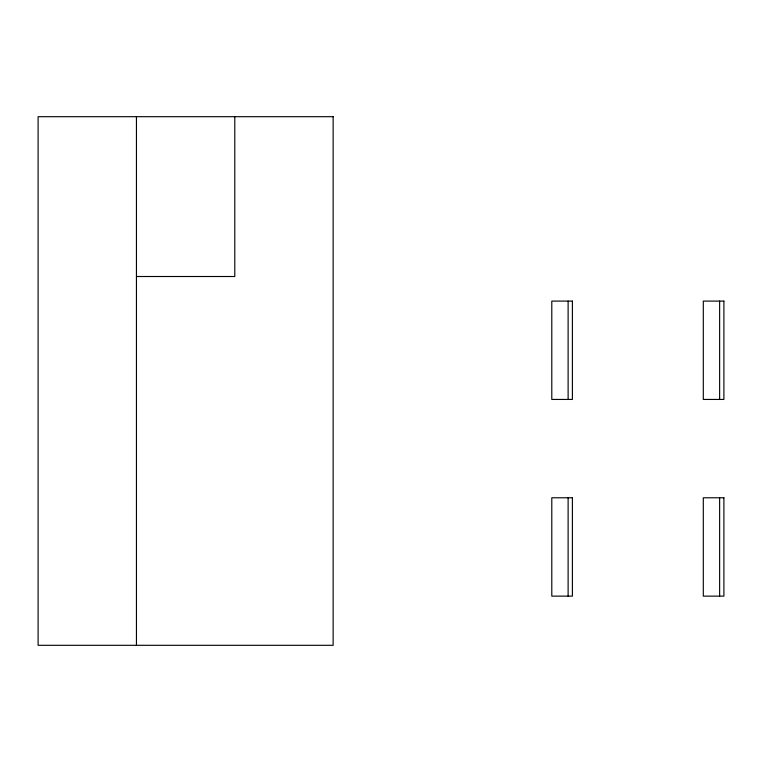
<?xml version="1.0" encoding="UTF-8"?>
<svg xmlns="http://www.w3.org/2000/svg" width="762" height="762" viewBox="0 0 762 762"><rect width="100%" height="100%" fill="white"/><g stroke="black" fill="none" stroke-linecap="round" stroke-linejoin="round"><path stroke-width="1.14" d="M136.446 276.511L234.791 276.511L234.791 116.691M719.633 301.095L719.633 399.44M719.633 497.786L719.633 596.132M568.119 301.095L568.119 399.44M568.119 497.786L568.119 596.132M136.446 116.691L136.446 645.309M333.137 116.691L38.1 116.691L38.1 645.309L333.137 645.309L333.137 116.691M572.395 301.095L551.793 301.095L551.793 399.44L572.395 399.44L572.395 301.095M723.9 301.095L703.297 301.095L703.297 399.44L723.9 399.44L723.9 301.095M572.395 497.786L551.793 497.786L551.793 596.132L572.395 596.132L572.395 497.786M723.9 497.786L703.297 497.786L703.297 596.132L723.9 596.132L723.9 497.786"/></g></svg>
